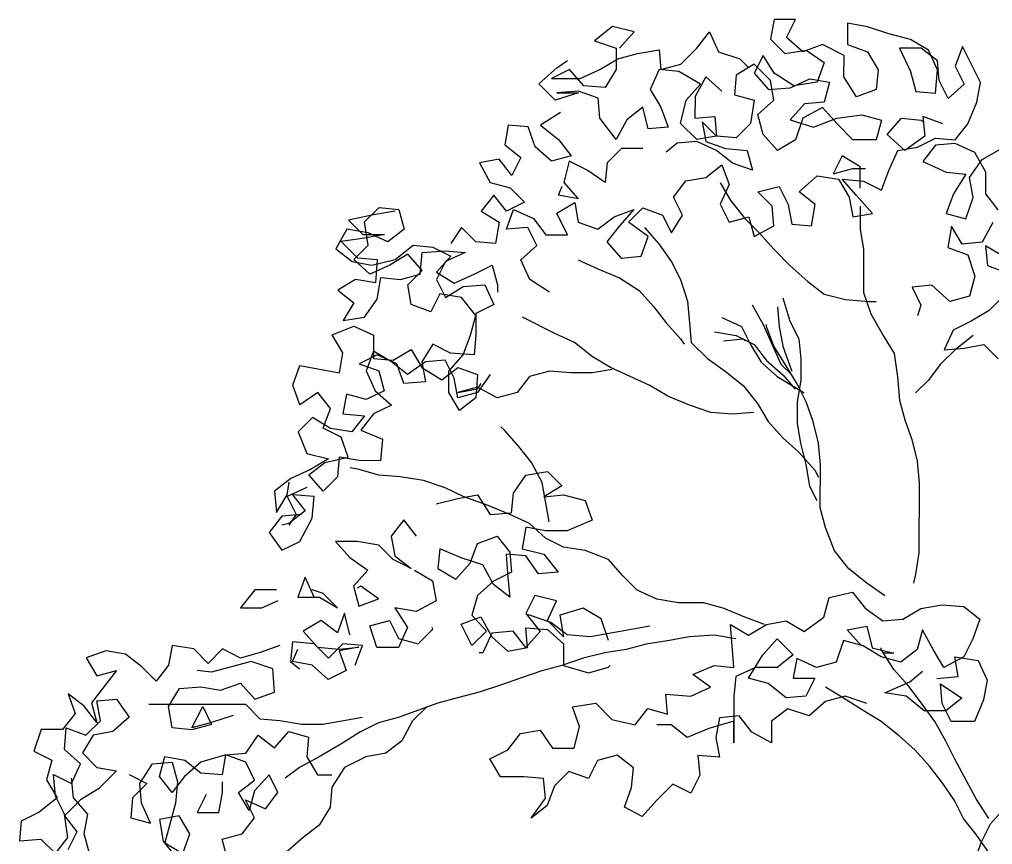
# Model space of a CAD drawing. Header units: millimetres. Extents: x -4.6 to 4.6, y 0 to 11.9.
# Drawn here: x -4.597 to -1.672, y 8.742 to 11.222 of the extents above; entities that cross this region are included whole.
import ezdxf

# ---------------------------------------------------------------- set-up
doc = ezdxf.new("R2010")
doc.units = ezdxf.units.MM
doc.layers.add('ceco.net 169', color=7, linetype='Continuous')

msp = doc.modelspace()

# ---------------------------------------------------------------- linework, layer by layer
at = {"layer": 'ceco.net 169'}
for points in [[(-3.0037, 10.4026), (-3.063, 10.4404), (-3.0899, 10.4998), (-3.0413, 10.5429), (-3.0683, 10.5969), (-3.133, 10.5915), (-3.1114, 10.6508), (-3.052, 10.6238), (-3.0143, 10.5752), (-2.9496, 10.5752), (-2.9819, 10.6399), (-2.9279, 10.6723), (-2.9172, 10.6129), (-2.8579, 10.5913), (-2.8093, 10.629), (-2.7499, 10.6505), (-2.7931, 10.602), (-2.8309, 10.5535), (-2.7878, 10.5049), (-2.7285, 10.5102), (-2.7069, 10.5696), (-2.7662, 10.6128), (-2.723, 10.6559), (-2.6637, 10.6343), (-2.6367, 10.5803), (-2.6043, 10.6342), (-2.6312, 10.6882), (-2.5934, 10.7367), (-2.5341, 10.7474), (-2.4855, 10.7851), (-2.464, 10.7258), (-2.491, 10.6665), (-2.4641, 10.6125), (-2.4047, 10.6286), (-2.3886, 10.5693), (-2.3292, 10.6016), (-2.3346, 10.6609), (-2.3777, 10.7041), (-2.3129, 10.7202), (-2.286, 10.6663), (-2.2753, 10.6069), (-2.216, 10.6015), (-2.2051, 10.6662), (-2.2536, 10.704), (-2.1996, 10.7525), (-2.1349, 10.7417), (-2.1026, 10.6877), (-2.0919, 10.6283), (-2.0325, 10.6391), (-2.081, 10.6931), (-2.1241, 10.7416), (-2.0594, 10.7362), (-2.0055, 10.7092), (-1.9839, 10.7685), (-1.9568, 10.8278), (-1.8975, 10.8385), (-1.8435, 10.8655), (-1.7842, 10.86), (-1.7464, 10.9085), (-1.7193, 10.9732), (-1.7085, 11.0326), (-1.7623, 11.1405), (-1.784, 11.0812), (-1.7571, 11.0272), (-1.8056, 10.9841), (-1.8326, 11.0381), (-1.8379, 11.0974), (-1.8864, 11.1352), (-1.9512, 11.1353), (-1.9188, 11.0651), (-1.9027, 11.0058), (-1.8434, 11.0003), (-1.8379, 11.0704), (-1.8648, 11.1298), (-1.9188, 11.1622), (-1.9835, 11.1784), (-2.0482, 11.2001), (-2.1075, 11.2109), (-2.1076, 11.1462), (-2.0483, 11.1246), (-2.0159, 11.0706), (-2.0214, 11.0113), (-2.0807, 10.9897), (-2.1185, 11.0491), (-2.1184, 11.1138), (-2.1831, 11.1463), (-2.2424, 11.1247), (-2.291, 11.1679), (-2.2639, 11.2219), (-2.3287, 11.2219), (-2.3395, 11.1626), (-2.2964, 11.1194), (-2.2317, 11.1301), (-2.1777, 11.0923), (-2.1994, 11.033), (-2.2695, 11.0223), (-2.3288, 11.0601), (-2.3611, 11.1141), (-2.3882, 11.0601), (-2.345, 11.0116), (-2.2803, 11.0169), (-2.2209, 11.0438), (-2.1616, 11.033), (-2.1779, 10.9736), (-2.2372, 10.9683), (-2.2804, 10.9198), (-2.2103, 10.8982), (-2.1401, 10.9251), (-2.0646, 10.9358), (-2.0053, 10.9195), (-2.0215, 10.8602), (-2.0917, 10.8603), (-2.1402, 10.9089), (-2.1833, 10.9575), (-2.2426, 10.9252), (-2.2643, 10.8604), (-2.3182, 10.8281), (-2.3614, 10.8767), (-2.3775, 10.9361), (-2.3289, 10.9792), (-2.3396, 11.0385), (-2.3881, 11.0871), (-2.4421, 11.0548), (-2.4476, 10.9955), (-2.3882, 10.9792), (-2.3991, 10.9091), (-2.4423, 10.866), (-2.5016, 10.8715), (-2.5447, 10.9146), (-2.534, 10.8553), (-2.4747, 10.8337), (-2.4099, 10.8282), (-2.3938, 10.7689), (-2.4531, 10.7905), (-2.5016, 10.8283), (-2.561, 10.8553), (-2.6203, 10.85), (-2.6527, 10.823)], [(-2.7927, 11.136), (-2.7495, 11.1845), (-2.8142, 11.2008), (-2.8682, 11.1577), (-2.8034, 11.136), (-2.8035, 11.0713), (-2.8359, 11.0174), (-2.9006, 11.0229), (-2.9438, 11.0714), (-2.9977, 11.0445), (-2.9114, 11.0444), (-2.8521, 11.0714), (-2.7981, 11.1037), (-2.7387, 11.1198), (-2.674, 11.1305), (-2.6686, 11.0712), (-2.6093, 11.0873), (-2.5607, 11.1358), (-2.5229, 11.1843), (-2.496, 11.125), (-2.4313, 11.1033), (-2.4043, 11.0763)], [(-2.4853, 11.0063), (-2.5338, 11.0495), (-2.5662, 10.9902), (-2.5663, 10.9255), (-2.5069, 10.9308), (-2.5016, 10.8715), (-2.561, 10.8607), (-2.6095, 10.9093), (-2.5932, 10.9794), (-2.55, 11.0279), (-2.6147, 11.0657), (-2.674, 11.0712), (-2.7011, 11.0119), (-2.6687, 10.9579), (-2.6472, 10.8986), (-2.7066, 10.8932), (-2.7227, 10.958), (-2.7713, 10.9202), (-2.8037, 10.8609), (-2.8522, 10.9257), (-2.8575, 10.9851), (-2.9168, 11.0067), (-2.9816, 11.0014), (-2.9168, 11.0013), (-2.987, 10.9798), (-3.0355, 11.0284), (-2.9815, 11.0769), (-2.9491, 11.0984)], [(-2.9708, 10.942), (-3.0302, 10.9043), (-2.9763, 10.8611), (-2.9386, 10.8125), (-2.9979, 10.7964), (-3.0465, 10.8396), (-3.068, 10.8989), (-3.1273, 10.9044), (-3.1382, 10.8451), (-3.0896, 10.8073), (-3.1167, 10.7533), (-3.1544, 10.8019), (-3.2137, 10.7912), (-3.1814, 10.7318), (-3.1221, 10.7156), (-3.079, 10.6724), (-3.1329, 10.6455), (-3.1707, 10.6941), (-3.2085, 10.6455), (-3.1545, 10.6131), (-3.1654, 10.5484), (-3.2247, 10.5539), (-3.2678, 10.597), (-3.3003, 10.5485)], [(-1.8219, 10.9086), (-1.8812, 10.9302), (-1.8759, 10.8709), (-1.9352, 10.8278), (-1.9891, 10.8764), (-1.9459, 10.9249), (-1.8866, 10.9194), (-1.8812, 10.914)], [(-2.7228, 10.8339), (-2.7875, 10.834), (-2.8307, 10.7908), (-2.8362, 10.7315), (-2.8901, 10.7693), (-2.944, 10.7963), (-2.9602, 10.7316), (-2.9171, 10.683), (-2.9765, 10.6939), (-2.9657, 10.7208)], [(-1.6549, 10.6495), (-1.6926, 10.6981), (-1.6926, 10.7628), (-1.7249, 10.8222), (-1.7842, 10.8492), (-1.8435, 10.8439), (-1.8813, 10.7954), (-1.8112, 10.7629), (-1.7519, 10.7575), (-1.7897, 10.6982), (-1.8114, 10.6389), (-1.752, 10.6226), (-1.7304, 10.6873), (-1.7411, 10.7467), (-1.7033, 10.8006), (-1.6386, 10.8383)], [(-2.0702, 10.7146), (-2.0701, 10.7794), (-2.1241, 10.8118), (-2.1511, 10.7579), (-2.0917, 10.774), (-2.054, 10.7739)], [(-2.4909, 10.7312), (-2.4586, 10.6772), (-2.4155, 10.6232), (-2.3724, 10.58), (-2.3293, 10.5315), (-2.2808, 10.4829), (-2.2269, 10.4343), (-2.1784, 10.3965), (-2.1137, 10.3802), (-2.0435, 10.3748), (-2.022, 10.3747)], [(-3.4674, 10.6458), (-3.5321, 10.635), (-3.6077, 10.6189), (-3.5645, 10.5757), (-3.4998, 10.5757), (-3.5592, 10.5649), (-3.6293, 10.5542), (-3.5808, 10.5056), (-3.5215, 10.5002), (-3.5269, 10.4301), (-3.5862, 10.4409), (-3.6402, 10.4086), (-3.5917, 10.3708), (-3.6241, 10.3169), (-3.5594, 10.3276), (-3.5216, 10.3815), (-3.5107, 10.4462), (-3.4514, 10.4408), (-3.392, 10.4569), (-3.3866, 10.5216), (-3.3165, 10.527), (-3.2571, 10.5215), (-3.3165, 10.4946), (-3.3435, 10.4407), (-3.3166, 10.3867), (-3.2626, 10.419), (-3.1979, 10.4244), (-3.171, 10.365), (-3.2249, 10.3381), (-3.225, 10.2734), (-3.2304, 10.214), (-3.3006, 10.2195), (-3.3545, 10.2465), (-3.3869, 10.1926), (-3.3762, 10.1332), (-3.4409, 10.1279), (-3.4624, 10.1873), (-3.5217, 10.2143), (-3.5757, 10.1874), (-3.5164, 10.1657), (-3.5002, 10.1064), (-3.5542, 10.0795), (-3.6135, 10.0957), (-3.6244, 10.0364), (-3.5597, 10.0309), (-3.5975, 9.9824), (-3.6622, 9.9932), (-3.7161, 10.0257), (-3.7593, 9.9825), (-3.7324, 9.9178), (-3.6677, 9.9016), (-3.7216, 9.8692), (-3.781, 9.8423), (-3.8296, 9.8046), (-3.8242, 9.7399), (-3.7918, 9.7938), (-3.7864, 9.8315)], [(-3.1819, 10.1546), (-3.2197, 10.1007), (-3.2791, 10.0846), (-3.2898, 10.1439), (-3.3168, 10.1979), (-3.3761, 10.1926), (-3.4301, 10.1549), (-3.4786, 10.1927), (-3.5325, 10.2251), (-3.5541, 10.1658), (-3.5272, 10.1064), (-3.4787, 10.0632), (-3.5327, 10.0363), (-3.5705, 9.9878), (-3.5058, 9.9607), (-3.5112, 9.896), (-3.576, 9.8961), (-3.6353, 9.9069), (-3.6407, 9.8476), (-3.6839, 9.8045), (-3.727, 9.8531), (-3.6785, 9.8908), (-3.6083, 9.9069), (-3.6298, 9.9662), (-3.6838, 9.9933), (-3.6621, 10.0526), (-3.6998, 10.1012), (-3.7538, 10.0635), (-3.7753, 10.1228), (-3.7537, 10.1821), (-3.6351, 10.1604), (-3.6242, 10.2198), (-3.6565, 10.2737), (-3.5918, 10.3007), (-3.5325, 10.2736), (-3.5325, 10.2035), (-3.4732, 10.1981), (-3.4192, 10.2304), (-3.3869, 10.1764), (-3.3276, 10.1386), (-3.279, 10.1763), (-3.2197, 10.1547), (-3.2252, 10.0846), (-3.2737, 10.0468), (-3.3061, 10.1008), (-3.306, 10.1655), (-3.2628, 10.214), (-3.2412, 10.2734), (-3.2249, 10.3327), (-3.268, 10.3867), (-3.3328, 10.3975), (-3.3598, 10.3436), (-3.4191, 10.3652), (-3.4298, 10.4246), (-3.3866, 10.4677), (-3.4297, 10.5163), (-3.4837, 10.484), (-3.5431, 10.457), (-3.5916, 10.5002), (-3.5484, 10.5434), (-3.5591, 10.6135), (-3.5159, 10.6566), (-3.4566, 10.6512), (-3.4405, 10.5918), (-3.489, 10.5541), (-3.5484, 10.5811), (-3.6131, 10.592), (-3.6455, 10.5327), (-3.597, 10.4949), (-3.5377, 10.484), (-3.4675, 10.5001), (-3.4135, 10.5432), (-3.3542, 10.5378), (-3.3003, 10.5108), (-3.3435, 10.4623), (-3.2896, 10.4298), (-3.2302, 10.4568), (-3.1762, 10.4837), (-3.1601, 10.4243), (-3.1601, 10.4028)], [(-2.0703, 10.6607), (-2.0703, 10.5906), (-2.0596, 10.5312), (-2.0597, 10.4017), (-2.0382, 10.337), (-2.0005, 10.2722), (-1.9682, 10.2183), (-1.9574, 10.1481), (-1.9521, 10.078), (-1.936, 10.0186), (-1.9145, 9.9593), (-1.8983, 9.8945), (-1.893, 9.8298), (-1.8932, 9.6194), (-1.904, 9.5547), (-1.9095, 9.5277)], [(-2.7176, 10.5965), (-2.6745, 10.548), (-2.6368, 10.494), (-2.6099, 10.44), (-2.5884, 10.3753), (-2.583, 10.3105), (-2.5777, 10.2512), (-2.5292, 10.2026), (-2.4753, 10.1648), (-2.4214, 10.1216), (-2.3783, 10.0676), (-2.346, 10.0136), (-2.3028, 9.965), (-2.2543, 9.9218), (-2.2058, 9.8678), (-2.1951, 9.8463)], [(-1.6711, 10.6118), (-1.7035, 10.5525), (-1.7629, 10.5471), (-1.7952, 10.6011), (-1.8061, 10.5364), (-1.7467, 10.5147), (-1.7252, 10.45), (-1.7415, 10.3907), (-1.8008, 10.3745), (-1.8547, 10.4231), (-1.914, 10.4178), (-1.8871, 10.3638), (-1.8979, 10.3315)], [(-1.6389, 10.5092), (-1.6928, 10.5417), (-1.6874, 10.4823), (-1.6281, 10.4607)], [(-2.9173, 10.4996), (-2.858, 10.4726), (-2.7933, 10.4456), (-2.734, 10.4078), (-2.6909, 10.3592), (-2.6532, 10.3106), (-2.61, 10.262), (-2.5993, 10.2458)], [(-2.3025, 10.3858), (-2.281, 10.3156), (-2.254, 10.2617), (-2.2487, 10.2023), (-2.2487, 10.1376), (-2.2596, 10.0729), (-2.2597, 10.0081), (-2.2489, 9.9488), (-2.2328, 9.8841), (-2.2221, 9.8193), (-2.2005, 9.7761)], [(-1.6336, 10.396), (-1.6822, 10.3475), (-1.7361, 10.3151), (-1.7901, 10.2882), (-1.8171, 10.2289), (-1.7578, 10.2342), (-1.6984, 10.245), (-1.6553, 10.2018)], [(-2.3942, 10.3643), (-2.3619, 10.3049), (-2.308, 10.1862), (-2.2757, 10.1538)], [(-2.3187, 10.3588), (-2.3133, 10.2995), (-2.3026, 10.2401), (-2.2811, 10.1808), (-2.2757, 10.1646)], [(-2.3891, 10.0406), (-2.4538, 10.0353), (-2.5185, 10.0408), (-2.5833, 10.0624), (-2.648, 10.0894), (-2.7019, 10.1218), (-2.8205, 10.1759), (-2.8744, 10.2083), (-2.9283, 10.2515), (-2.9876, 10.2785), (-3.0847, 10.3272)], [(-2.4859, 10.3266), (-2.4266, 10.2996), (-2.3997, 10.2456), (-2.3674, 10.1917), (-2.3189, 10.1485), (-2.238, 10.0998)], [(-1.9958, 9.4901), (-2.0497, 9.5279), (-2.1036, 9.5711), (-2.1467, 9.6251), (-2.1736, 9.6952), (-2.1898, 9.7546), (-2.1896, 9.884), (-2.195, 9.9488), (-2.2111, 10.0135), (-2.2326, 10.0729), (-2.2595, 10.1268), (-2.2919, 10.1808), (-2.3296, 10.2402), (-2.3511, 10.2995), (-2.3511, 10.3049)], [(-2.5075, 10.2835), (-2.4428, 10.2726), (-2.3889, 10.2456), (-2.3512, 10.197), (-2.3027, 10.1538), (-2.265, 10.1106)], [(-1.7308, 10.272), (-1.7848, 10.2289), (-1.828, 10.1858), (-1.8658, 10.1372), (-1.9035, 10.0995)], [(-2.4806, 10.2565), (-2.4213, 10.2618), (-2.4159, 10.2564)], [(-2.8151, 10.1705), (-2.8745, 10.1598), (-2.9392, 10.1598), (-3.0039, 10.1653), (-3.0633, 10.1491), (-3.1011, 10.1006), (-3.1604, 10.0845), (-3.2197, 10.1169), (-3.2791, 10.1008), (-3.2197, 10.1115), (-3.2089, 10.1277)], [(-3.0043, 9.7121), (-3.0258, 9.8308), (-3.0581, 9.8902), (-3.0958, 9.9388), (-3.1389, 9.9874), (-3.1497, 9.9982)], [(-2.3573, 9.4041), (-2.4166, 9.4257), (-2.4813, 9.4527), (-2.5406, 9.469), (-2.6162, 9.469), (-2.6809, 9.4799), (-2.7402, 9.5069), (-2.7833, 9.5501), (-2.8264, 9.5987), (-2.8965, 9.6257), (-2.9612, 9.6366), (-3.0152, 9.6636), (-3.0637, 9.7068), (-3.123, 9.7338), (-3.1877, 9.7609), (-3.2632, 9.7879), (-3.3171, 9.8149), (-3.3818, 9.8366), (-3.4519, 9.8474), (-3.5167, 9.8529), (-3.576, 9.8691), (-3.6029, 9.8745)], [(-3.3441, 9.7664), (-3.2794, 9.7825), (-3.22, 9.7933), (-3.1823, 9.7339), (-3.1176, 9.7392), (-3.1121, 9.7986), (-3.0743, 9.8525), (-3.0096, 9.8632), (-2.9665, 9.82), (-3.0204, 9.7877), (-2.9611, 9.793), (-2.8964, 9.7768), (-2.8749, 9.7174), (-2.9504, 9.6851), (-3.0151, 9.6852), (-3.0745, 9.696), (-3.0853, 9.6313), (-3.0206, 9.6151), (-2.9775, 9.5611), (-3.0368, 9.5557), (-3.0746, 9.6097), (-3.1339, 9.6152), (-3.1286, 9.545), (-3.1232, 9.4857), (-3.1717, 9.5235), (-3.204, 9.5829), (-3.2688, 9.6045), (-3.3335, 9.6315), (-3.3389, 9.5722), (-3.285, 9.5398), (-3.2418, 9.5883), (-3.2202, 9.6476), (-3.1608, 9.6691), (-3.1231, 9.6206), (-3.1178, 9.5612), (-3.1717, 9.5343), (-3.2203, 9.4912), (-3.2365, 9.4319), (-3.1934, 9.3833), (-3.2366, 9.3402), (-3.2689, 9.4049), (-3.2096, 9.4264), (-3.1773, 9.3671), (-3.1288, 9.3239), (-3.0694, 9.3346), (-3.0748, 9.3939), (-3.01, 9.3885), (-2.9615, 9.3453), (-2.9616, 9.2806), (-2.8861, 9.2589), (-2.8267, 9.275), (-2.8213, 9.2804)], [(-3.7325, 9.8153), (-3.7918, 9.7884), (-3.7649, 9.7344), (-3.7865, 9.7021)], [(-3.7487, 9.7344), (-3.8081, 9.7291), (-3.8459, 9.6805), (-3.8082, 9.6266), (-3.7542, 9.6535), (-3.7164, 9.7236), (-3.7109, 9.7883), (-3.7756, 9.7938), (-3.7379, 9.7452), (-3.7865, 9.7075), (-3.8081, 9.7021)], [(-3.4035, 9.6694), (-3.4413, 9.7179), (-3.4791, 9.6694), (-3.4683, 9.6101), (-3.4198, 9.5723), (-3.4737, 9.5993), (-3.5169, 9.6425), (-3.5816, 9.6533), (-3.6463, 9.6534), (-3.6032, 9.6048), (-3.5493, 9.567), (-3.5925, 9.5185), (-3.5764, 9.4591), (-3.517, 9.4807), (-3.5709, 9.5185), (-3.5817, 9.5131)], [(-3.409, 9.5669), (-3.3551, 9.5345), (-3.3444, 9.4751), (-3.4038, 9.4428), (-3.4685, 9.4536), (-3.4308, 9.3943), (-3.4578, 9.335), (-3.5225, 9.335), (-3.544, 9.3998), (-3.4847, 9.4159), (-3.4578, 9.3619), (-3.3985, 9.3457), (-3.3553, 9.3888), (-3.3553, 9.3942)], [(-3.7112, 9.4862), (-3.7381, 9.5456), (-3.7597, 9.4863), (-3.695, 9.4862), (-3.6411, 9.4538), (-3.6842, 9.497), (-3.7166, 9.5078)], [(-3.8244, 9.5079), (-3.8892, 9.508), (-3.9324, 9.4541), (-3.8677, 9.454), (-3.8191, 9.4755)], [(-2.8266, 9.356), (-2.8482, 9.4207), (-2.9021, 9.4531), (-2.9722, 9.4316), (-2.9615, 9.3669), (-3.01, 9.4155), (-2.983, 9.4748), (-3.0477, 9.491), (-3.0747, 9.4371), (-3.0316, 9.3831), (-3.0748, 9.3346), (-3.1125, 9.3832), (-3.1773, 9.3779), (-3.2043, 9.3185), (-3.2151, 9.3186)], [(-2.05, 9.1665), (-2.1148, 9.1881), (-2.1741, 9.172), (-2.2227, 9.1288), (-2.2874, 9.1505), (-2.336, 9.1128), (-2.3361, 9.048), (-2.3954, 9.0805), (-2.4331, 9.129), (-2.4924, 9.1237), (-2.5033, 9.0644), (-2.4925, 9.005), (-2.5573, 9.0105), (-2.5519, 8.9511), (-2.5789, 8.8972), (-2.6329, 8.9242), (-2.6814, 8.8757), (-2.7246, 8.8272), (-2.7786, 8.8543), (-2.7569, 8.9136), (-2.7515, 8.9729), (-2.8, 9.0107), (-2.8593, 8.9946), (-2.8864, 8.9407), (-2.9457, 8.9623), (-2.9889, 8.9192), (-3.0105, 8.8599), (-3.0591, 8.8221), (-3.0159, 8.8814), (-3.0212, 8.9408), (-3.0806, 8.9462), (-3.1507, 8.9463), (-3.183, 9.0003), (-3.129, 9.0272), (-3.0912, 9.0757), (-3.0319, 9.0864), (-2.9942, 9.0325), (-2.9294, 9.0324), (-2.9132, 9.0971), (-2.9347, 9.1565), (-2.8646, 9.1672), (-2.8161, 9.1186), (-2.746, 9.1024), (-2.7082, 9.1509), (-2.6488, 9.1346), (-2.6542, 9.194), (-2.5787, 9.1885), (-2.5193, 9.2154), (-2.5732, 9.2532), (-2.5085, 9.2802), (-2.4491, 9.2747), (-2.4598, 9.4042), (-2.4059, 9.3718), (-2.3519, 9.4041), (-2.2926, 9.4148), (-2.2387, 9.3824), (-2.1793, 9.4255), (-2.163, 9.4848), (-2.0929, 9.5009), (-2.0552, 9.4524), (-2.0013, 9.4145), (-1.9419, 9.4199), (-1.888, 9.4522), (-1.8232, 9.4629), (-1.7585, 9.4575), (-1.71, 9.4197), (-1.7316, 9.3604), (-1.7586, 9.3064), (-1.818, 9.2741), (-1.8503, 9.3281), (-1.8826, 9.3875), (-1.8989, 9.3281), (-1.9474, 9.2904), (-2.0068, 9.3067), (-2.0607, 9.3391), (-2.12, 9.3553), (-2.1416, 9.2906), (-2.201, 9.2745), (-2.2603, 9.3015), (-2.2711, 9.2422), (-2.2064, 9.2421), (-2.2334, 9.1882), (-2.2928, 9.1829), (-2.3467, 9.2261), (-2.406, 9.2423), (-2.3628, 9.3124), (-2.3196, 9.3609), (-2.2711, 9.3123), (-2.3197, 9.2746), (-2.3844, 9.2746), (-2.4438, 9.2477), (-2.4492, 9.1884), (-2.4493, 9.0481), (-2.4493, 9.1129), (-2.5248, 9.0914), (-2.5896, 9.0645), (-2.6381, 9.1023), (-2.6812, 9.1023)], [(-3.6034, 9.3729), (-3.6195, 9.4376), (-3.6412, 9.3783), (-3.6897, 9.4161), (-3.7436, 9.3838), (-3.7005, 9.3352), (-3.6358, 9.3297), (-3.5765, 9.3351), (-3.6358, 9.3243), (-3.6143, 9.265), (-3.6683, 9.2381), (-3.7168, 9.2813), (-3.7761, 9.2921), (-3.7599, 9.3298)], [(-2.7025, 9.399), (-2.8806, 9.3668), (-2.9507, 9.3723), (-2.9992, 9.4101), (-3.0639, 9.4317), (-3.0693, 9.4317)], [(-2.0661, 9.3391), (-2.1092, 9.3877), (-2.0498, 9.3984), (-2.0337, 9.3337), (-1.969, 9.3174), (-2.0014, 9.3174)], [(-2.4437, 9.361), (-2.5084, 9.3719), (-2.5839, 9.3665), (-2.6432, 9.3558), (-2.7134, 9.3451), (-2.7727, 9.3289), (-2.8375, 9.3182), (-2.9022, 9.3021), (-2.967, 9.2806), (-3.0263, 9.2644), (-3.0911, 9.2429), (-3.1504, 9.2214), (-3.2152, 9.1999), (-3.2799, 9.1838), (-3.3393, 9.1676), (-3.458, 9.1246), (-3.5173, 9.1085), (-3.5713, 9.0815), (-3.6307, 9.0438), (-3.6954, 9.0061), (-3.7548, 8.9738), (-3.798, 8.9415)], [(-3.8138, 9.3407), (-3.8732, 9.3192), (-3.9325, 9.303), (-3.9864, 9.3301), (-4.0296, 9.2869), (-4.0727, 9.3301), (-4.1375, 9.341), (-4.1483, 9.2817), (-4.1861, 9.2331), (-4.2292, 9.2763), (-4.2777, 9.3141), (-4.3371, 9.325), (-4.3964, 9.3035), (-4.3641, 9.2495), (-4.3048, 9.2656), (-4.3804, 9.1686), (-4.3642, 9.1092), (-4.402, 9.1578), (-4.4505, 9.1956), (-4.4289, 9.1363), (-4.4667, 9.0877), (-4.5315, 9.0878), (-4.5531, 9.0231), (-4.4992, 8.9961), (-4.5154, 8.9368), (-4.4831, 8.8828), (-4.5371, 8.8397), (-4.5911, 8.8128), (-4.5965, 8.7534), (-4.5318, 8.7588), (-4.4887, 8.7156), (-4.4509, 8.7641), (-4.4616, 8.8342), (-4.4885, 8.8882), (-4.4938, 8.9529), (-4.4399, 8.9259), (-4.4129, 8.9852), (-4.4614, 9.0284), (-4.456, 9.0931), (-4.3966, 9.0715), (-4.3534, 9.1146), (-4.3642, 9.174), (-4.3048, 9.1793), (-4.2671, 9.1253), (-4.3157, 9.0822), (-4.3751, 9.0715), (-4.4075, 9.0176), (-4.3644, 8.9744), (-4.305, 8.9635), (-4.359, 8.9096), (-4.413, 8.8773), (-4.4616, 8.8288), (-4.4239, 8.7802), (-4.4509, 8.7263)], [(-3.5873, 9.2811), (-3.5657, 9.3405), (-3.625, 9.3459), (-3.6682, 9.3028), (-3.7113, 9.346), (-3.776, 9.3514), (-3.7815, 9.2921), (-3.7545, 9.2705)], [(-1.6836, 8.8209), (-1.7213, 8.8803), (-1.7859, 8.999), (-1.8128, 9.053), (-1.8451, 9.1123), (-1.8882, 9.1717), (-1.9259, 9.2203), (-1.969, 9.2689), (-2.0067, 9.3282), (-2.0067, 9.3336)], [(-1.8396, 9.2418), (-1.7749, 9.2471), (-1.7856, 9.3065), (-1.7155, 9.2956), (-1.6886, 9.2362), (-1.6994, 9.1769), (-1.7264, 9.1122), (-1.7966, 9.1123), (-1.8235, 9.1662), (-1.8288, 9.2256), (-1.7641, 9.1824), (-1.8127, 9.1447), (-1.8775, 9.1447), (-1.9314, 9.1879), (-1.9961, 9.1988), (-1.9205, 9.2311), (-1.8827, 9.2634)], [(-3.9543, 9.1304), (-4.019, 9.1089), (-4.0784, 9.0928), (-4.0459, 9.1575), (-4.019, 9.1035), (-4.0784, 9.0874), (-4.1377, 9.0928), (-4.1484, 9.1576), (-4.116, 9.2115), (-4.0513, 9.2168), (-3.9919, 9.206), (-3.9326, 9.2275), (-3.8895, 9.1789), (-3.8301, 9.2004), (-3.8355, 9.2706), (-3.9002, 9.2922), (-4.0189, 9.26), (-4.062, 9.2654)], [(-1.6836, 8.7184), (-1.7214, 8.7724), (-1.7591, 8.821), (-1.786, 8.8749), (-1.8237, 8.9289), (-1.8614, 8.9775), (-1.9045, 9.0261), (-1.953, 9.0693), (-2.0069, 9.1125), (-2.0609, 9.1449), (-2.1202, 9.1827), (-2.1741, 9.2151)], [(-3.5659, 9.1247), (-3.6846, 9.1032), (-3.7493, 9.1033), (-3.814, 9.1141), (-3.8734, 9.1196), (-3.9165, 9.1628), (-4.2078, 9.163)], [(-3.3717, 9.1569), (-3.4148, 9.1138), (-3.4473, 9.0545), (-3.4958, 9.0167), (-3.5552, 9.006), (-3.62, 8.9737), (-3.6578, 8.9144), (-3.6632, 8.8551), (-3.6956, 8.8011), (-3.7442, 8.7634), (-3.7928, 8.7203), (-3.836, 8.6718), (-3.9224, 8.5856), (-3.9602, 8.5317), (-4.0034, 8.4832), (-4.025, 8.4616)], [(-3.9708, 8.6989), (-3.987, 8.7583), (-3.9276, 8.7744), (-3.8898, 8.8229), (-3.9167, 8.8769), (-3.8574, 8.8498), (-3.8196, 8.8984), (-3.8465, 8.9523), (-3.8897, 8.9038), (-3.906, 8.8445), (-3.9383, 8.8985), (-3.8897, 8.9362), (-3.9166, 8.9901), (-3.9759, 9.0118), (-4.0515, 8.9903), (-4.1001, 8.9472), (-4.1379, 8.8986), (-4.1756, 8.9472), (-4.1594, 9.0066), (-4.1, 8.9957), (-4.0515, 8.9579), (-3.9868, 8.9525), (-3.9759, 9.0118), (-3.9166, 9.0171), (-3.8788, 9.071), (-3.8303, 9.0332), (-3.7871, 9.0817), (-3.7278, 9.0655), (-3.7332, 9.0062), (-3.7009, 8.9522), (-3.6577, 8.9522)], [(-4.2673, 8.9527), (-4.2134, 8.9257), (-4.2566, 8.8826), (-4.262, 8.8232), (-4.2027, 8.807), (-4.2296, 8.8664), (-4.2349, 8.9257), (-4.1971, 8.985), (-4.1378, 8.9904), (-4.1217, 8.931), (-4.1271, 8.8663), (-4.1596, 8.7476), (-4.1057, 8.7152), (-4.084, 8.7745), (-4.1164, 8.8285), (-4.1757, 8.8178), (-4.165, 8.753), (-4.1219, 8.699)], [(-4.3862, 8.7155), (-4.4023, 8.7748), (-4.3915, 8.8342), (-4.4346, 8.8827), (-4.4399, 8.9421)], [(-4.0354, 8.8932), (-4.0624, 8.8392), (-3.9977, 8.8392), (-3.9868, 8.8985), (-3.9868, 8.9309)], [(-1.7322, 8.6753), (-1.7052, 8.7508), (-1.6782, 8.8047), (-1.635, 8.8532)]]:
    msp.add_lwpolyline(points, dxfattribs=at)

doc.saveas('drawing.dxf')
